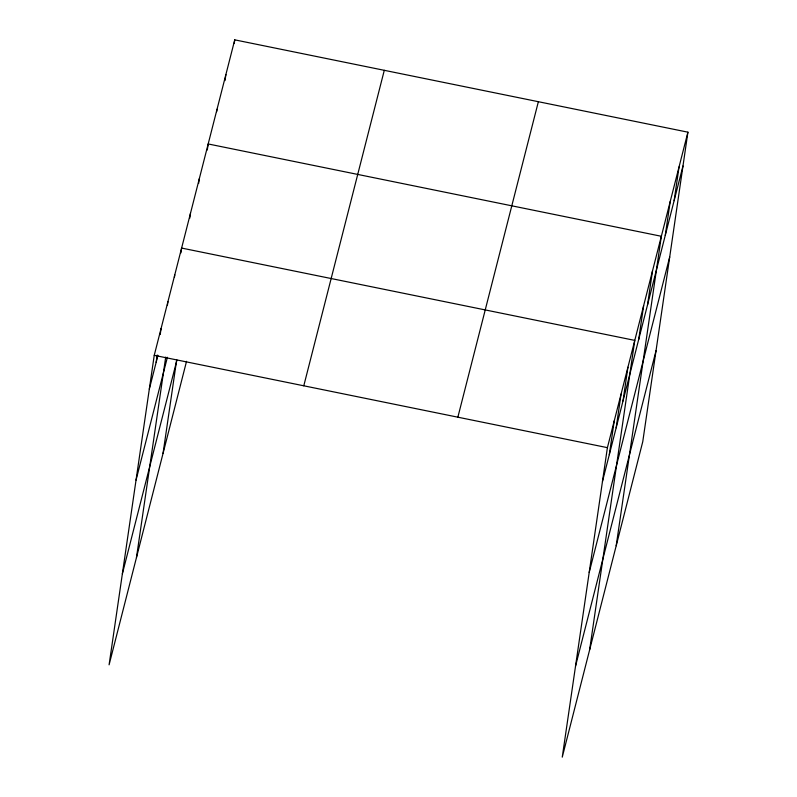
<?xml version="1.0" encoding="UTF-8"?>
<svg xmlns="http://www.w3.org/2000/svg" width="797" height="797" viewBox="0 0 797 797"><rect width="100%" height="100%" fill="white"/><g stroke="black" fill="none" stroke-linecap="round" stroke-linejoin="round"><path stroke-width="1.2" d="M687.911 132.172L607.404 447.655L562.254 757.15L642.761 441.668L687.911 132.172L234.746 39.85L154.239 355.332L109.089 664.828L186.548 361.31M156.152 362.336L157.208 355.083M160.207 334.551L161.084 328.513M167.4 305.321L167.928 301.694M174.423 277.296L174.772 274.885M136.466 557.561L165.706 357.086M180.909 252.898L181.616 248.066L634.771 340.389L589.621 649.884M189.766 218.199L190.473 213.367M198.622 183.489L199.33 178.658M163.036 453.453L176.655 360.075M207.3 149.995L208.186 143.958L661.341 236.281L616.191 545.776M216.684 111.67L217.043 109.259M225.013 80.597L225.89 74.549M234.218 43.476L234.746 39.85M609.307 454.659L614.248 420.836M616.151 427.84L621.082 394.017M622.995 401.03L627.926 367.208M638.696 339.512L643.627 305.689M647.553 304.803L652.484 270.99M665.266 235.404L670.197 201.581M674.123 200.695L679.054 166.882M149.308 389.145L157.936 355.332M136.038 480.123L167.38 357.305M122.359 573.85L176.914 360.085M303.787 385.798L384.293 70.315M457.857 417.19L538.364 101.707M602.462 481.478L682.969 165.995M589.192 572.445L669.699 256.973M575.524 666.172L656.031 350.7M154.239 355.332L607.404 447.655"/></g></svg>
